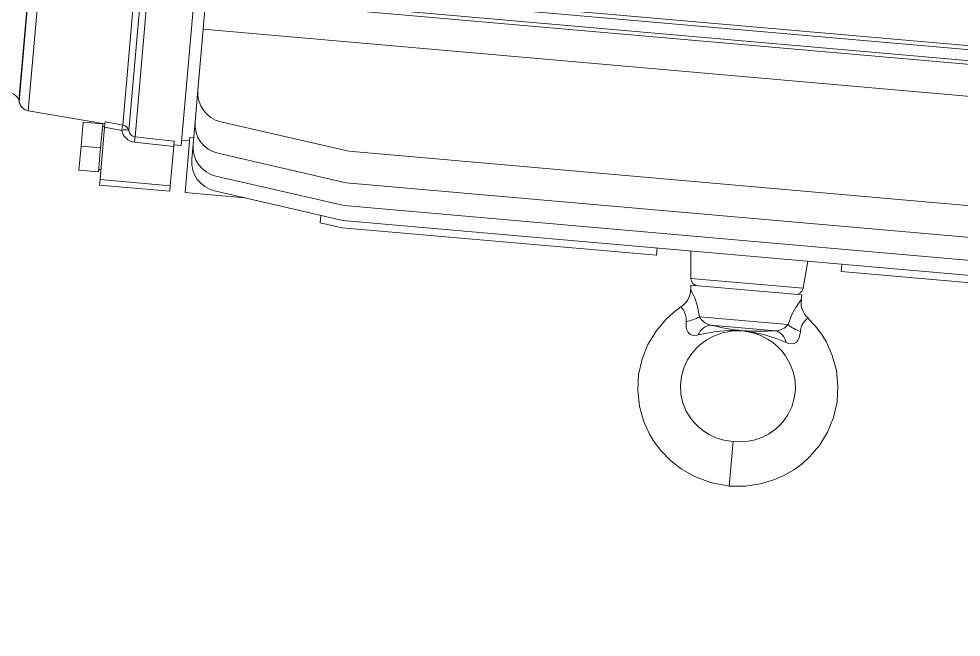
# Model space of a CAD drawing. Header units: inches. Extents: x 191440 to 383551, y 141400 to 284946.
# Drawn here: x 191696.481 to 191696.8392, y 141505.3324 to 141505.5674 of the extents above; entities that cross this region are included whole.
import ezdxf

# ---------------------------------------------------------------- set-up
doc = ezdxf.new("R2010")
doc.units = ezdxf.units.IN
doc.header["$MEASUREMENT"] = 0
doc.layers.add('MOTOR', color=140, linetype='Continuous', lineweight=9)
doc.layers.add('Sanitary', color=6, linetype='Continuous')
doc.styles.add('ROMANS', font='romans', dxfattribs={"height": 1})
doc.dimstyles.new('osama', dxfattribs={"dimtxt": 50, "dimasz": 45, "dimexe": 0.18, "dimexo": 0.0625, "dimgap": 0.2, "dimtad": 0, "dimdec": 0, "dimzin": 0, "dimdsep": 46, "dimtxsty": 'ROMANS', "dimcen": 0, "dimse1": 1, "dimse2": 1, "dimclrd": 3, "dimclre": 3, "dimclrt": 5, "dimadec": 0, "dimazin": 0, "dimtfac": 0.6, "dimtdec": 0, "dimtmove": 2, "dimatfit": 3, "dimfxl": 1, "dimtolj": 1, "dimtzin": 0, "dimarcsym": 0})

msp = doc.modelspace()

# ---------------------------------------------------------------- linework, layer by layer
msp.add_circle((191696.5306204692, 141505.7278839571, -678.405), 1.7578125)
at = {"layer": 'MOTOR', "linetype": 'Continuous'}
for p, q in [((191696.5589036739, 141505.7039186917, -678.405), (191696.542740139, 141505.5191686418, -678.405)), ((191696.4949019008, 141505.6949174005, -678.405), (191696.4810343702, 141505.5364108002, -678.405)), ((191696.4950046567, 141505.6943328264, -678.405), (191696.4811413131, 141505.5358740835, -678.405)), ((191696.4986850109, 141505.6937400325, -678.405), (191696.484574291, 141505.5324537655, -678.405)), ((191696.5205286034, 141505.5270039073, -678.405), (191696.5341222063, 141505.6823794997, -678.405)), ((191696.536523167, 141505.6819176138, -678.405), (191696.5227851669, 141505.5248915547, -678.405)), ((191696.5392314986, 141505.6829955381, -678.405), (191696.5251949157, 141505.5225566621, -678.405)), ((191696.5579274185, 141505.5820505167, -678.405), (191696.9746568313, 141505.5455914174, -678.405)), ((191696.611612211, 141505.5757856388, -678.405), (191696.9206997468, 141505.5487439834, -678.405)), ((191696.5510688122, 141505.5633941108, -678.405), (191696.5521225822, 141505.575438757, -678.405)), ((191696.5521225822, 141505.575438757, -678.405), (191696.9792253591, 141505.5380721058, -678.405)), ((191696.6112561134, 141505.5717154248, -678.405), (191696.9203436493, 141505.5446737693, -678.405)), ((191696.5490435421, 141505.5402451679, -678.405), (191696.5510688122, 141505.5633941108, -678.405)), ((191696.5510688122, 141505.5633941108, -678.405), (191696.9781715891, 141505.5260274596, -678.405)), ((191696.5479936042, 141505.5282443224, -678.405), (191696.5490435421, 141505.5402451679, -678.405)), ((191696.4810343702, 141505.5364108002, -678.405), (191696.4811413131, 141505.5358740835, -678.405)), ((191696.484574291, 141505.5324537655, -678.405), (191696.5137322685, 141505.5274185085, -678.405)), ((191696.4845895692, 141505.5324351357, -678.405), (191696.484574291, 141505.5324537655, -678.405)), ((191696.5046398715, 141505.5189627404, -678.405), (191696.5054388295, 141505.5280948721, -678.405)), ((191696.5054388295, 141505.5280948721, -678.405), (191696.5128850292, 141505.5274434141, -678.405)), ((191696.511882078, 141505.5062707334, -678.405), (191696.5136210307, 141505.5261470539, -678.405)), ((191696.5120860712, 141505.5183112824, -678.405), (191696.5128850292, 141505.5274434141, -678.405)), ((191696.5136419536, 141505.5263862038, -678.405), (191696.5127989876, 141505.5264599537, -678.405)), ((191696.5136210307, 141505.5261470539, -678.405), (191696.5138021291, 141505.5282170185, -678.405)), ((191696.5201045248, 141505.5249772868, -678.405), (191696.5136210307, 141505.5261470539, -678.405)), ((191696.5472365828, 141505.519591529, -678.405), (191696.5479936042, 141505.5282443224, -678.405)), ((191696.5577450831, 141505.5282685242, -678.405), (191696.6064708226, 141505.5170193008, -678.405)), ((191696.5442243095, 141505.5013425793, -678.405), (191696.5460516322, 141505.5222289735, -678.405)), ((191696.5460516322, 141505.5222289735, -678.405), (191696.5474565756, 141505.5221060569, -678.405)), ((191696.5038409135, 141505.5098306087, -678.405), (191696.5046398715, 141505.5189627404, -678.405)), ((191696.5046398715, 141505.5189627404, -678.405), (191696.5120860712, 141505.5183112824, -678.405)), ((191696.5112871132, 141505.5091791506, -678.405), (191696.5120860712, 141505.5183112824, -678.405)), ((191696.5398751264, 141505.5187843829, -678.405), (191696.5249410728, 141505.5205023879, -678.405)), ((191696.5385760015, 141505.5039353177, -678.405), (191696.5398751264, 141505.5187843829, -678.405)), ((191696.5400556157, 141505.5208473851, -678.405), (191696.5398751264, 141505.5187843829, -678.405)), ((191696.5399366897, 141505.5194880545, -678.405), (191696.542740139, 141505.5191686418, -678.405)), ((191696.5429245139, 141505.5212760568, -678.405), (191696.5459451421, 141505.5210117861, -678.405)), ((191696.5467448893, 141505.5139714456, -678.405), (191696.5472365828, 141505.519591529, -678.405)), ((191696.5566951452, 141505.5162676787, -678.405), (191696.6054208847, 141505.5050184554, -678.405)), ((191696.6064708226, 141505.5170193008, -678.405), (191696.9155583585, 141505.4899776454, -678.405)), ((191696.5038409135, 141505.5098306087, -678.405), (191696.5112871132, 141505.5091791506, -678.405)), ((191696.5113731548, 141505.510162611, -678.405), (191696.5122161208, 141505.510088861, -678.405)), ((191696.5559381238, 141505.5076148853, -678.405), (191696.6046638633, 141505.496365662, -678.405)), ((191696.511699871, 141505.5041880989, -678.405), (191696.511882078, 141505.5062707334, -678.405)), ((191696.5383937946, 141505.5018526832, -678.405), (191696.511699871, 141505.5041880989, -678.405)), ((191696.511882078, 141505.5062707334, -678.405), (191696.5385760015, 141505.5039353177, -678.405)), ((191696.5385760015, 141505.5039353177, -678.405), (191696.5383937946, 141505.5018526832, -678.405)), ((191696.6054208847, 141505.5050184554, -678.405), (191696.9145084206, 141505.4779768, -678.405)), ((191696.566842973, 141505.4993637026, -678.405), (191696.5442243095, 141505.5013425793, -678.405)), ((191696.5554464303, 141505.5019948018, -678.405), (191696.6041721697, 141505.4907455785, -678.405)), ((191696.6046638633, 141505.496365662, -678.405), (191696.9137513992, 141505.4693240066, -678.405)), ((191696.5958461585, 141505.4926677897, -678.405), (191696.5956037265, 141505.4898967794, -678.405)), ((191696.5956037265, 141505.4898967794, -678.405), (191696.6039297378, 141505.4879745683, -678.405)), ((191696.6041721697, 141505.4907455785, -678.405), (191696.9132597056, 141505.4637039231, -678.405)), ((191696.6039297378, 141505.4879745683, -678.405), (191696.7233499221, 141505.4775266559, -678.405)), ((191696.7233499221, 141505.4775266559, -678.405), (191696.723592354, 141505.4802976662, -678.405)), ((191696.7365085751, 141505.4791676432, -678.405), (191696.7365085751, 141505.4687004449, -678.405)), ((191696.7791056904, 141505.4649736802, -678.405), (191696.7809233002, 141505.4752818583, -678.405)), ((191696.7935970893, 141505.4713808252, -678.405), (191696.7938395213, 141505.4741518354, -678.405)), ((191696.7365085751, 141505.4687004449, -678.405), (191696.7791056904, 141505.4649736802, -678.405)), ((191696.7935970893, 141505.4713808252, -678.405), (191696.9130172736, 141505.4609329129, -678.405)), ((191696.7365085751, 141505.4661158228, -678.405), (191696.7363938119, 141505.464239462, -678.405)), ((191696.7365085751, 141505.4661158228, -678.405), (191696.7786568754, 141505.4624283244, -678.405)), ((191696.7784440686, 141505.4605605426, -678.405), (191696.7786568754, 141505.4624283244, -678.405)), ((191696.7397084317, 141505.454104388, -678.405), (191696.7734198681, 141505.4511550195, -678.405)), ((191696.7687841778, 141505.4488235527, -678.405), (191696.7438688405, 141505.4510033623, -678.405)), ((191696.7555645944, 141505.4488416699, -678.405), (191696.7555610632, 141505.4488244374, -678.405)), ((191696.7568912196, 141505.4487080686, -678.405), (191696.7568907347, 141505.4487256476, -678.405)), ((191696.7510681456, 141505.389810087, -678.405), (191696.7525431426, 141505.4066693798, -678.405))]:
    msp.add_line(p, q, dxfattribs=at)
at = {"layer": 'MOTOR', "linetype": 'Continuous', "elevation": -678.405, "flags": 128}
for points in [[(191696.5138021291, 141505.5282170185), (191696.5193522209, 141505.5272160417), (191696.5205286034, 141505.5270039073)], [(191696.5251949157, 141505.5225566621), (191696.5307990613, 141505.5219120575), (191696.5400556157, 141505.5208473851)], [(191696.7327081209, 141505.457862675), (191696.7299026825, 141505.455793505), (191696.7270510351, 141505.4532075005), (191696.7232366377, 141505.4487174042), (191696.7201339013, 141505.4435924886), (191696.7178979288, 141505.4380273997), (191696.7165960628, 141505.4321722609), (191696.7162654856, 141505.4261815019), (191696.7169149921, 141505.4202172269), (191696.7184754547, 141505.4145699619), (191696.7207277808, 141505.4095653024), (191696.7225130892, 141505.4066069259), (191696.7250077628, 141505.4032873997), (191696.7288456713, 141505.3993470075), (191696.7328026553, 141505.3962805104), (191696.7378055412, 141505.3934112531), (191696.7439085872, 141505.3911269759), (191696.7510681452, 141505.3898100832)], [(191696.7734198681, 141505.4511550195), (191696.7748120103, 141505.4549401725), (191696.7763021464, 141505.4577075319), (191696.7776144723, 141505.459619607), (191696.7784095725, 141505.4606261459), (191696.7783632474, 141505.460569751)], [(191696.73928818, 141505.4472169527), (191696.7387014725, 141505.447110456), (191696.7374551522, 141505.4470630616), (191696.7365954413, 141505.4472605304), (191696.7358041606, 141505.4477391604), (191696.7352704547, 141505.4483569569), (191696.7347935717, 141505.4493915369), (191696.7346209302, 141505.4501453153), (191696.7346394277, 141505.4522850686)], [(191696.7510681452, 141505.3898100832), (191696.7573800993, 141505.389796488), (191696.7629338452, 141505.3905882663), (191696.7676662776, 141505.391994225), (191696.7715656352, 141505.3936606891), (191696.7755430468, 141505.3959365292), (191696.7786139679, 141505.3981793754), (191696.7814760552, 141505.400750886), (191696.7853096905, 141505.4052206349), (191696.7884385834, 141505.4103337411), (191696.7907024387, 141505.4158931034), (191696.7920319112, 141505.4217465195), (191696.7923893501, 141505.4277390637), (191696.7917655731, 141505.433708809), (191696.7902215509, 141505.439384649), (191696.7879745811, 141505.4444215166), (191696.7861894323, 141505.4473977516), (191696.78375778, 141505.4506578298), (191696.7809236511, 141505.4536003378)], [(191696.7808864342, 141505.4535643148), (191696.7809453522, 141505.4536113798), (191696.7803156466, 141505.4530848613), (191696.7793698944, 141505.4520974321), (191696.7785034709, 141505.4506431135), (191696.7781399824, 141505.4491869454), (191696.7780959409, 141505.4484831163)], [(191696.7525431434, 141505.4066693893), (191696.7489969126, 141505.4072115356), (191696.7459466524, 141505.4081446369), (191696.7434150058, 141505.4093501251), (191696.7413796526, 141505.4106264425), (191696.7393624402, 141505.4122456082), (191696.737841698, 141505.413774318), (191696.7364677046, 141505.4154716082), (191696.7347253798, 141505.4183208747), (191696.7334461781, 141505.4214633211), (191696.7327008584, 141505.4247715923), (191696.7325120146, 141505.4281577948), (191696.7328849442, 141505.4315269624), (191696.7338073251, 141505.4347907286), (191696.7352061229, 141505.4377852808), (191696.7369238402, 141505.4403548692), (191696.738192665, 141505.4418379287), (191696.73993265, 141505.4434988077), (191696.7424801764, 141505.4453756527), (191696.7450078562, 141505.4467491676), (191696.748109873, 141505.4479263276), (191696.7517857491, 141505.4486900307), (191696.7555615887, 141505.4488074454)], [(191696.7568887156, 141505.4486954246), (191696.7600367898, 141505.4480711462), (191696.7630817104, 141505.4470007182), (191696.7656016752, 141505.4456864556), (191696.76762965, 141505.4443202463), (191696.7696487855, 141505.4425962846), (191696.7711343988, 141505.4410157779), (191696.7724631779, 141505.4392867378), (191696.7741420152, 141505.4364047417), (191696.7753665367, 141505.4332380184), (191696.7760629607, 141505.4299142995), (191696.7762056926, 141505.4265219321), (191696.7757870819, 141505.4231547043), (191696.7748171183, 141505.4199024336), (191696.7733563408, 141505.4169094552), (191696.7715676462, 141505.4143529847), (191696.7702553534, 141505.4128946311), (191696.7685353615, 141505.411336816), (191696.7659922772, 141505.4095664137), (191696.7634617041, 141505.4082861246), (191696.7603574945, 141505.4072272851), (191696.7566929637, 141505.4066157193), (191696.7525431434, 141505.4066693893)], [(191696.7780959409, 141505.4484831163), (191696.7780556289, 141505.4478112316), (191696.7775588253, 141505.4459047494), (191696.7769996068, 141505.4449650224), (191696.7765624313, 141505.4445029704), (191696.775743228, 141505.4440039929), (191696.7749660334, 141505.4438283723), (191696.7735699191, 141505.4439808709), (191696.7726377446, 141505.4442992439)]]:
    msp.add_lwpolyline(points, dxfattribs=at)
at = {"layer": 'MOTOR', "linetype": 'Continuous'}
for centre, radius, start, end in [((191696.5602830889, 141505.539261835, -678.405), 0.0112824800024299, 174.9999999999193, 257.0000000688411), ((191696.476970688, 141505.53497699, -678.405), 0.00430921390014547, 19.43463554684503, 85.70149179365826), ((191696.4853020624, 141505.536617232, -678.405), 0.004226594922592982, 190.1267741196891, 260.0849067988264), ((191696.4853076082, 141505.5366046907, -678.405), 0.004230930000911063, 191.2352483849994, 260.2289325699749), ((191696.5466442203, 141505.5204814278, -678.405), 0.02691780424960145, 165.9770235244717, 170.3852973573493), ((191696.5200482125, 141505.5242292339, -678.405), 0.002815952413951224, 13.60359629853523, 80.17751404666926), ((191696.559233151, 141505.5272609895, -678.405), 0.0112824800024299, 174.9999999999193, 257.0000000688411), ((191696.5213453629, 141505.5218238235, -678.405), 0.003388806593972686, 64.85753247559485, 111.478856284567), ((191696.5256470084, 141505.5261165371, -678.405), 0.005658358089179936, 191.6152937614399, 262.8331150702826), ((191696.5255749265, 141505.5253598047, -678.405), 0.002828783619078172, 189.5280551483429, 262.27970671783), ((191696.6123024335, 141505.5107501222, -678.405), 0.08790400462643132, 172.2811769677648, 173.6303666075821), ((191696.5584761296, 141505.5186081961, -678.405), 0.01128248000242999, 174.9999999999193, 257.0000000688411), ((191696.557984436, 141505.5129881126, -678.405), 0.01128248000242999, 174.9999999999193, 257.0000000688411), ((191696.7393291951, 141505.4687004449, -678.405), 0.002820620000607486, 179.9999999697761, 265.0000000000231), ((191696.7763279219, 141505.4654634757, -678.405), 0.002820620000607644, 265.0000000000231, 350.0000000304181), ((191696.7285467064, 141505.4645840738, -678.405), 0.007834587374204362, 301.775735941212, 357.5506413776971), ((191696.7140494052, 141505.4514953823, -678.405), 0.02579132706325347, 5.805872135490264, 29.59922717115328), ((191696.7281980224, 141505.4531568183, -678.405), 0.006500126881137856, 352.2926844546159, 45.25756554797365), ((191696.7859667356, 141505.4594191781, -678.405), 0.007590805489375237, 171.3838660879348, 229.0528345966232), ((191696.7311120553, 141505.4700843765, -678.405), 0.01814545997089054, 281.2093374201648, 298.2778673705137), ((191696.7452708215, 141505.4572256565, -678.405), 0.006378283220290381, 209.2984403145387, 257.3023974690893), ((191696.7448016604, 141505.4452109077, -678.405), 0.00586708470705069, 99.14839665745102, 160.0064029085927), ((191696.7654660202, 141505.537246871, -678.405), 0.0889065856916434, 255.9410598942221, 264.0377121745979), ((191696.7683392669, 141505.4554825151, -678.405), 0.006673808934135534, 273.822469959334, 319.5766921999908), ((191696.784660542, 141505.465399491, -678.405), 0.0181454599709524, 231.7221326295225, 248.7906625797532), ((191696.752688369, 141505.3953147857, -678.405), 0.05360410432192089, 86.92421387195299, 104.4765881070533), ((191696.7557036838, 141505.4425048474, -678.405), 0.006338348768968013, 85.2282278061065, 91.25740547614197), ((191696.7554914272, 141505.4403684272, -678.405), 0.00847355853695142, 80.49474206572728, 89.505257934275), ((191696.7624902967, 141505.5420367281, -678.405), 0.0934254194681807, 266.1584017940745, 273.8628260149707), ((191696.7556533807, 141505.4425092483, -678.405), 0.006338348768943275, 78.74259452385637, 84.77177219382612), ((191696.7504289756, 141505.3955144899, -678.405), 0.05360206752591792, 65.52307583116576, 83.07612215743879), ((191696.7668596803, 141505.443281081, -678.405), 0.005867084707051279, 9.993597091420463, 70.85160334253327)]:
    msp.add_arc(centre, radius, start, end, dxfattribs=at)

# ---------------------------------------------------------------- leaders
at = {"layer": 'Sanitary', "ltscale": 0.5}
msp.add_leader([(191675.3895376889, 141510.2709593113, -678.405), (191675.7091439614, 141509.2026043592, -678.405), (191676.1723712728, 141509.1620772209, -678.405)], dimstyle='osama', override={"dimasz": 100, "dimgap": 0.09}, dxfattribs=at)

doc.saveas('drawing.dxf')
